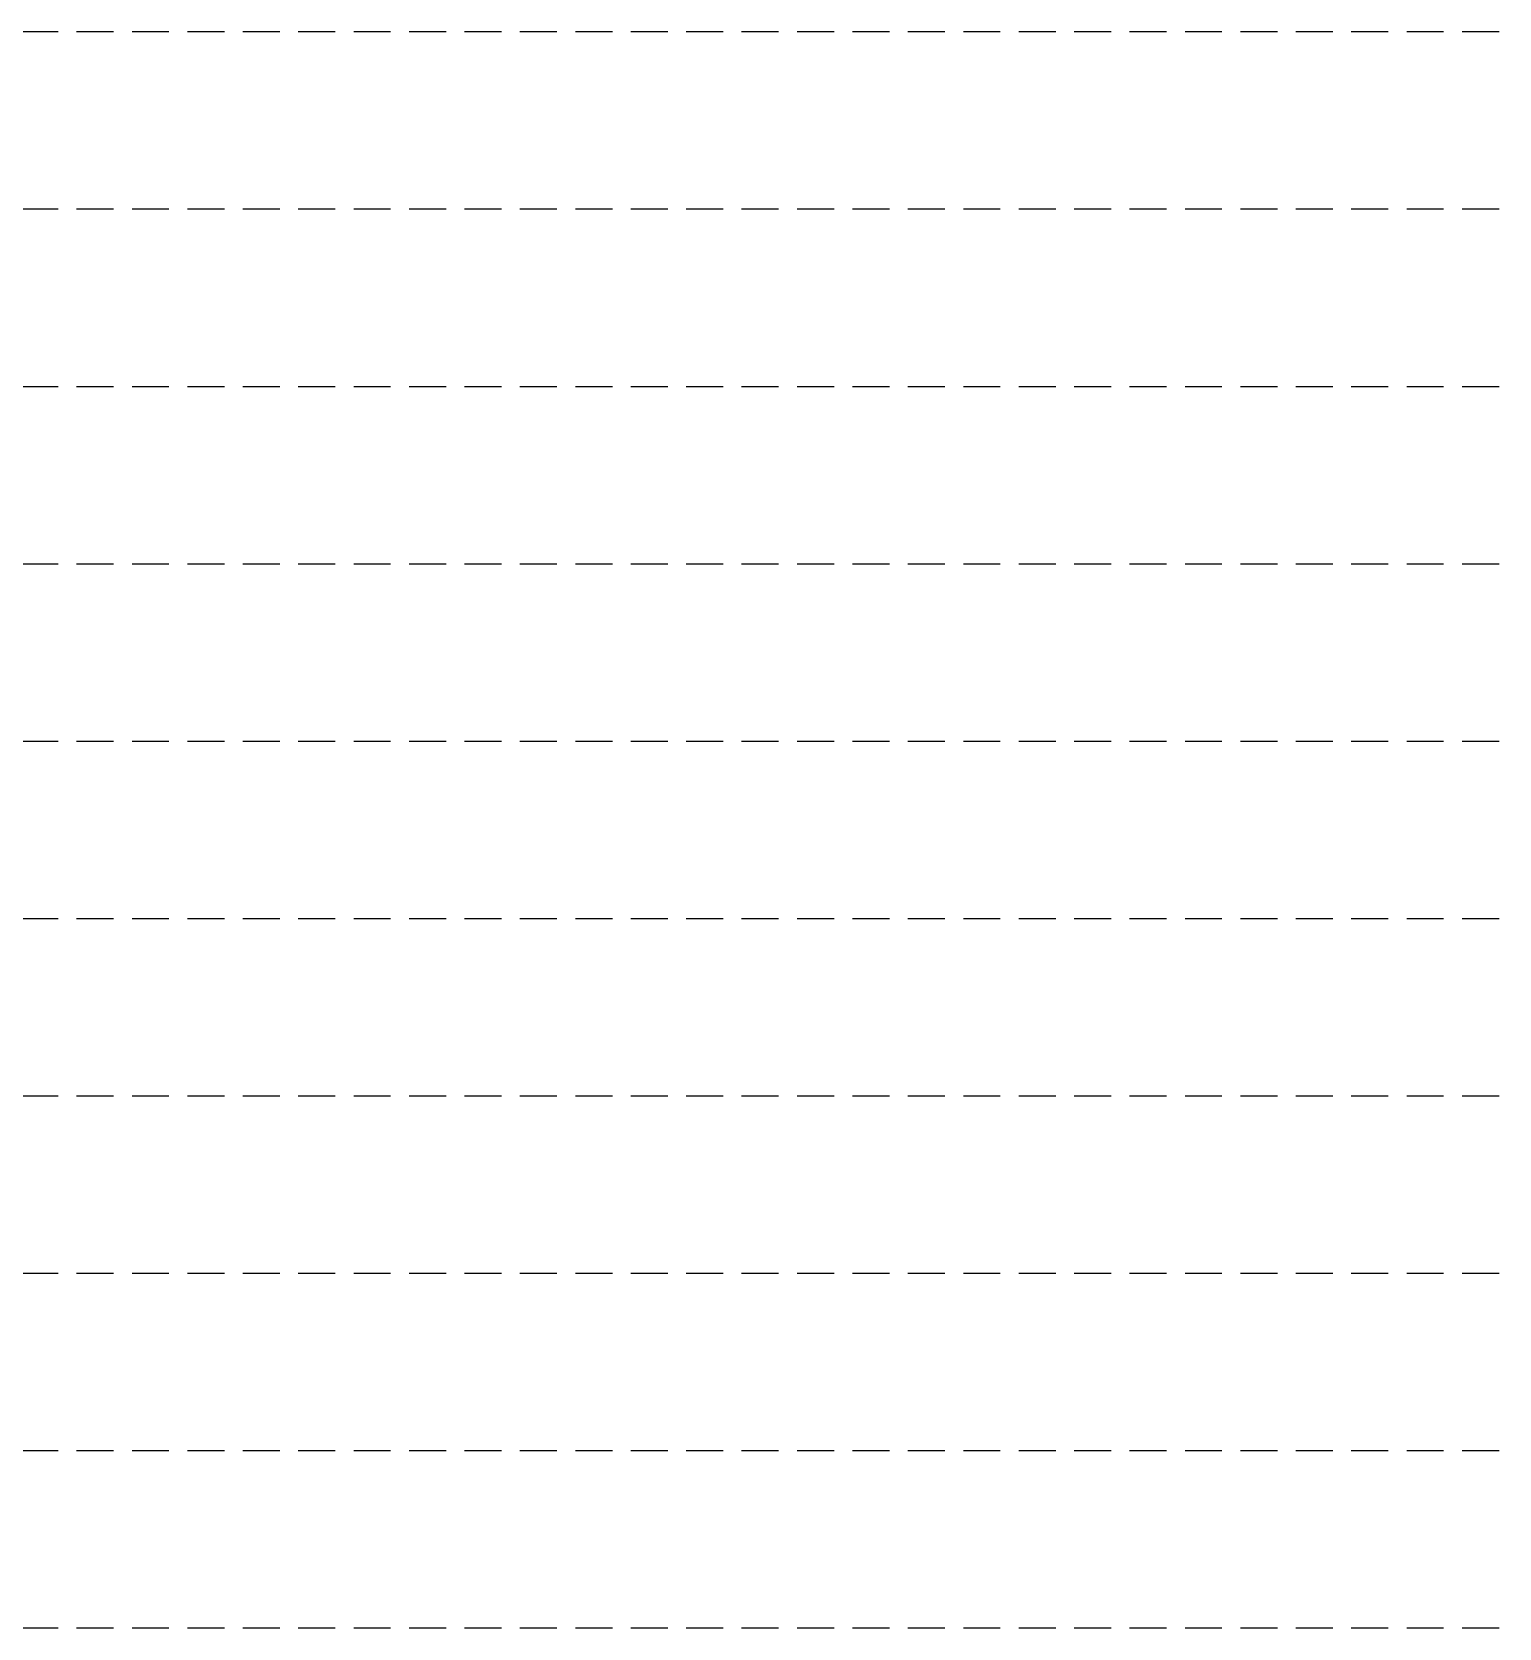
# Model space of a CAD drawing. Header units: millimetres. Extents: x -414464 to 1686, y -90036 to 108605.
# Drawn here: x -355319 to -330500, y 80565 to 107568 of the extents above; entities that cross this region are included whole.
import ezdxf

# ---------------------------------------------------------------- set-up
doc = ezdxf.new("R2010")
doc.units = ezdxf.units.MM
doc.header["$LTSCALE"] = 1000
doc.header["$MEASUREMENT"] = 0
doc.linetypes.add('HIDDEN2', pattern=[0.1875, 0.125, -0.0625])
doc.layers.add('a-rcc', color=3, linetype='Continuous')
doc.layers.add('LEVEL', color=7, linetype='Continuous')

# ---------------------------------------------------------------- blocks, each defined once
blk = doc.blocks.new('T8 levels')
at = {"layer": 'LEVEL', "color": 8, "linetype": 'HIDDEN2', "ltscale": 5}
for p, q in [((0, 0), (-83963.5, 0)), ((0, -3000), (-83963.5, -3000)), ((0, -6002.8), (-83963.5, -6002.8)), ((0, -9002.8), (-83963.5, -9002.8)), ((0, -12002.8), (-83963.5, -12002.8)), ((0, -15002.8), (-83963.5, -15002.8)), ((0, -21002.8), (-83963.5, -21002.8)), ((0, -24002.8), (-83963.5, -24002.8)), ((0, -27002.8), (-83963.5, -27002.8))]:
    blk.add_line(p, q, dxfattribs=at)
at = {"layer": 'LEVEL', "color": 1, "linetype": 'HIDDEN2', "ltscale": 5}
blk.add_line((0, -18002.8), (-83963.5, -18002.8), dxfattribs=at)

msp = doc.modelspace()

# ---------------------------------------------------------------- block references
at = {"layer": 'a-rcc', "linetype": 'ByBlock'}
msp.add_blockref('T8 levels', (-330500.1, 107567.8, -0.6), dxfattribs=at)

doc.saveas('drawing.dxf')
